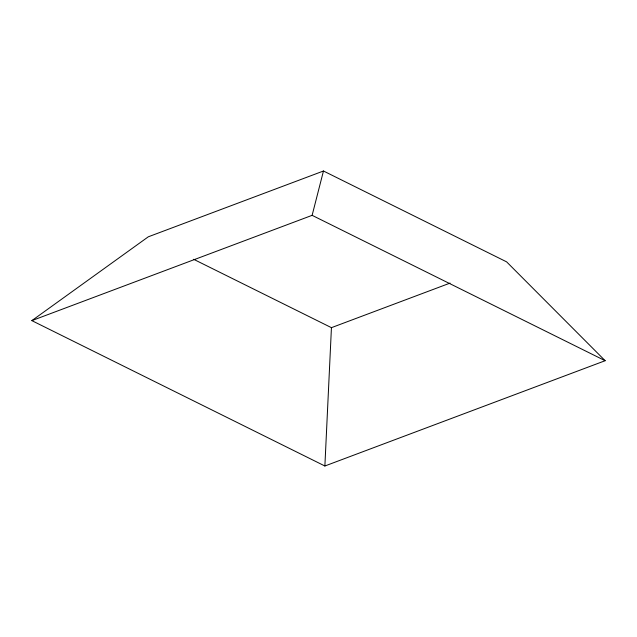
<?xml version="1.0" encoding="UTF-8"?>
<svg xmlns="http://www.w3.org/2000/svg" width="637" height="637" viewBox="0 0 637 637"><rect width="100%" height="100%" fill="white"/><g stroke="black" fill="none" stroke-linecap="round" stroke-linejoin="round"><path stroke-width="0.96" d="M324.878 465.997L31.85 320.626L148.302 236.805L323.469 171.003L506.614 261.855L605.15 360.709L324.878 465.997L331.439 327.665L193.64 259.299M31.85 320.626L312.122 215.338L323.469 171.003M331.439 327.665L450.072 283.099M312.122 215.338L605.15 360.709"/></g></svg>
